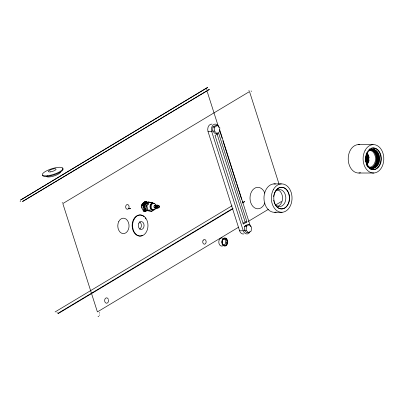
<?xml version="1.0" encoding="UTF-8"?>
<svg xmlns="http://www.w3.org/2000/svg" width="404" height="404" viewBox="0 0 404 404"><rect width="100%" height="100%" fill="white"/><g stroke="black" fill="none" stroke-linecap="round" stroke-linejoin="round"><path stroke-width="0.61" d="M20.2 201.707L20.23 201.131M206.893 89.713L206.919 89.133M212.615 131.058L212.938 127.053L215.635 125.437L217.473 125.437L219.842 127.826L219.513 131.83L216.822 133.446L214.984 133.451L212.615 131.058L214.453 131.058L216.822 133.446M214.453 131.058L214.782 127.048L217.473 125.437M244.274 230.27L244.597 226.265L247.288 224.649L249.132 224.649L251.495 227.038L251.172 231.048L248.48 232.664L246.642 232.664L244.274 230.27L246.112 230.27L248.48 232.664M246.112 230.27L246.435 226.265L249.132 224.649M143.799 203.702A3.227 2.353 90 0 0 142.849 204.747A1.288 0.939 90 0 1 142.233 205.257L141.668 205.505L141.693 204.858L141.435 205.58M144.794 204.076L143.152 205.161L142.137 205.262L141.966 206.212A4.03 2.939 90 0 0 143.147 209.903L143.703 211.151A3.979 2.899 90 0 0 146.566 210.555M225.846 245.364L226.306 243.89L227.432 242.415L226.558 240.739L226.361 239.062L223.71 238.658C221.836 240.223 221.65 243.102 223.195 244.955L225.846 245.364L223.286 245.203M142.289 203.187L142.354 203.939L141.673 205.212L142.592 203.939L142.551 203.363L142.233 203.369A2.04 0.561 -17.7 0 0 145.112 202.874A6.974 1.909 -17.7 0 0 146.682 201.929A2.04 0.561 -17.7 0 0 145.46 201.434L144.385 202.207M144.632 202.202L144.44 201.894M99.278 315.393L99.44 314.908M152.656 210.186L151.975 211.277L147.47 210.716L145.996 206.096L148.177 202.035L152.682 202.596L153.01 203.419M149.026 202.035L146.849 206.096L148.324 210.716L151.975 211.277M144.819 209.661A3.227 2.353 90 0 1 143.784 204.742L144.541 204.742L144.844 204.136L143.814 204.076A1.025 0.364 -23.8 0 1 144.061 203.702M207.404 87.688L20.488 200.106L207.691 87.33M147.707 210.459L144.814 210.408L143.44 206.116L144.435 204.267A4.03 2.939 90 0 1 147.127 202.651L148.238 202.818M145.278 210.368A0.934 0.682 90 0 0 146.112 210.343L145.687 210.434L144.324 206.116L145.319 204.262A4.03 2.939 90 0 1 148.01 202.651M224.346 245.364L225.927 242.42L224.856 239.067L223.266 238.82M144.132 204.273L144.612 204.136L143.784 204.742L144.844 204.136M144.541 204.742L144.879 204.262M142.839 209.974L143.369 210.484L143.183 210.257L143.789 210.136A1.288 0.939 90 0 1 144.233 209.868M128.422 208.752L128.74 208.318A2.353 1.717 90 0 0 127.745 204.591A2.353 1.717 90 0 0 125.705 207.404A2.353 1.717 90 0 0 128.422 208.752L130.265 208.752L130.578 208.318L128.74 208.318M143.748 202.732L144.162 202.682L143.874 202.692M145.799 201.742L145.627 201.854M145.768 201.591L145.576 201.859M142.324 203.384L142.344 203.363A2.04 0.561 -17.7 0 0 143.046 203.788A2.04 0.561 -17.7 0 0 145.213 203.187A6.974 1.909 -17.7 0 0 146.475 202.46A2.04 0.561 -17.7 0 0 146.44 201.641M144.465 202.454L144.102 202.692M143.814 202.995L144.778 202.227M144.42 202.495L145.516 201.697L144.657 202.283M98.763 316.175L98.036 316.67M143.092 203.187L143.415 202.934L143.142 203.182M144.657 204.136L143.784 204.742L144.733 204.136M153.944 209.701L154.419 209.373M143.728 203.015L144.728 202.414C143.339 203.232 146.036 201.636 144.344 202.626M55.101 311.939L232.053 205.782M233.123 208.257L57.797 313.433L58.035 313.676L232.82 208.823M242.865 202.414L244.491 201.439L244.723 201.682L242.562 202.98M243.051 223.185L245.122 221.942L246.96 221.937L218.67 133.295L215.044 135.466L243.334 224.114L246.96 221.937M238.638 227.184L97.404 311.913L62.827 203.566L249.515 91.572L278.937 183.754M248.379 221.341L268.402 209.333M275.977 204.788L281.391 201.54M144.975 202.278L144.677 202.454L144.672 202.177M143.622 210.373L144.683 209.964M153.217 210.1L152.389 210.327A3.697 2.697 90 0 1 150.182 205.308A3.697 2.697 90 0 1 154.288 203.677M144.496 202.071L144.551 202.05A2.04 0.561 -17.7 0 1 145.051 201.879M153.278 209.989L153.838 209.767M147.697 210.322L147.273 210.338L147.677 210.459M212.938 127.053L214.782 127.048M243.763 233.941A5.373 3.919 90 0 1 239.587 230.78L208.04 131.598L211.716 131.598L243.264 230.775A5.373 3.919 90 0 0 250.01 231.81M358.166 144.622L373.049 144.612M358.969 173.018L373.846 173.008M273.927 183.896L281.285 183.891M152.682 202.596L149.879 202.313M145.996 206.096L146.849 206.096M143.44 206.116L144.324 206.116M144.814 210.408L147.359 210.661M147.47 210.716L148.324 210.716M143.536 211.05L143.935 211.151A3.979 2.899 90 0 0 146.803 210.555M274.725 212.292L282.083 212.292M244.597 226.265L246.435 226.265M239.587 230.78L243.264 230.775M224.856 239.067L226.361 239.062M225.927 242.42L227.432 242.415M148.177 202.035L149.061 202.187M143.147 209.903L143.768 210.373M248.879 90.339L249.076 90.627M62.186 202.338L62.383 202.626M242.324 201.217L242.673 201.823M57.055 312.257L57.206 312.575M251.121 90.925L251.359 91.572M207.212 91.597L218.483 126.912M220.013 131.704L222.114 138.284M222.877 140.683L236.249 182.583M236.633 183.78L241.602 199.344M217.024 133.891L245.122 221.942M143.395 209.883L143.768 211.05M219.66 129.694L250.445 226.467M141.451 208.257L141.228 206.217M99.414 312.555L99.525 313.186M264.832 202.924A10.751 7.838 90 0 1 252.924 206.434A10.751 7.838 90 0 1 252.889 189.728A10.751 7.838 90 0 1 264.812 193.162M108.479 299.758A2.687 1.959 90 0 1 106.318 303.187A2.687 1.959 90 0 1 104.964 299.046A2.687 1.959 90 0 1 108.272 299.122M274.109 194.213A10.837 7.903 90 0 1 285.744 188.961A10.837 7.903 90 0 1 287.153 205.651A10.837 7.903 90 0 1 274.952 204.177M274.71 203.661A10.837 7.903 90 0 1 274.119 202.01M273.973 201.429A10.837 7.903 90 0 1 273.745 200.243M273.665 196.581A10.837 7.903 90 0 1 273.962 194.789M277.624 189.764A8.509 6.206 90 0 1 282.553 197.829A8.509 6.206 90 0 1 278.008 206.298M276.386 190.86A8.509 6.206 90 0 1 285.855 197.824A8.509 6.206 90 0 1 276.725 205.591M276.265 212.055A14.211 10.363 90 0 1 263.974 198.637A14.211 10.363 90 0 1 275.472 183.977M372.473 148A10.837 7.903 90 0 1 380.952 159.1A10.837 7.903 90 0 1 372.064 169.564M371.624 169.468A10.837 7.903 90 0 1 369.509 168.498M368.014 167.16A10.837 7.903 90 0 1 367.059 165.872M366.776 165.398A10.837 7.903 90 0 1 366.271 164.383M369.084 149.435A10.837 7.903 90 0 1 369.882 148.879M371.15 148.288A10.837 7.903 90 0 1 372.028 148.061M373.72 148.182A10.757 7.843 90 0 1 374.589 148.435M369.887 149.929A9.459 6.898 90 0 1 379.154 158.701A9.459 6.898 90 0 1 370.044 167.771M369.65 167.564A9.459 6.898 90 0 1 367.837 166.069M370.594 149.531A9.413 6.863 90 0 1 378.593 158.701A9.413 6.863 90 0 1 370.761 168.13M370.907 149.455A9.368 6.828 90 0 1 378.023 158.413A9.368 6.828 90 0 1 371.493 168.17M370.377 149.5A9.322 6.797 90 0 1 377.457 158.413A9.322 6.797 90 0 1 370.963 168.125M371.094 149.632A9.277 6.762 90 0 1 376.897 159.272A9.277 6.762 90 0 1 370.433 168.079M370.564 149.677A9.226 6.727 90 0 1 376.336 158.418A9.226 6.727 90 0 1 371.13 167.806M369.443 150.303A8.509 6.206 90 0 1 375.548 158.545A8.509 6.206 90 0 1 369.837 167.296M365.979 156.676A9.504 6.929 90 0 1 365.792 161.873M366.231 155.57A9.459 6.898 90 0 1 366.292 161.858M366.186 154.015A9.413 6.863 90 0 1 366.271 163.428M366.686 154.04A9.368 6.828 90 0 1 366.771 163.403M366.963 153.576A9.322 6.797 90 0 1 366.817 164.347M367.463 153.601A9.277 6.762 90 0 1 367.322 164.317M368.958 156.737A9.226 6.727 90 0 1 369.094 157.858M369.064 160.125A9.226 6.727 90 0 1 368.897 161.236M367.019 152.752A8.509 6.206 90 0 1 367.292 164.494M360.504 172.781A14.211 10.363 90 0 1 348.218 159.363A14.211 10.363 90 0 1 359.717 144.698M62.721 168.448A10.751 2.944 -17.7 0 1 54.293 174.796A10.751 2.944 -17.7 0 1 42.546 175.23M60.479 172.023A7.393 2.025 -17.7 0 1 54.121 175.927A7.393 2.025 -17.7 0 1 46.536 176.528M222.973 245.763A4.096 2.985 90 0 1 218.791 242.092A4.096 2.985 90 0 1 222.862 238.198M142.455 235.441A10.554 7.696 90 0 1 132.138 225.72A10.554 7.696 90 0 1 142.163 215.458M142.637 215.686A10.554 7.696 90 0 1 143.986 216.625M145.167 217.907A10.554 7.696 90 0 1 145.844 218.928M139.531 221.831A3.959 2.889 90 0 1 141.365 225.437A3.959 2.889 90 0 1 139.638 229.144M150.091 210.085A3.454 2.52 90 0 1 149.455 209.868M148.344 204.606A3.454 2.52 90 0 1 148.798 203.959M145.561 201.753A2.04 0.561 -17.7 0 1 146.031 201.667M147.384 210.327A3.697 2.697 90 0 1 145.006 206.247A3.697 2.697 90 0 1 147.98 202.985M155.924 207.878A3.358 2.449 90 0 1 152.192 209.358A3.358 2.449 90 0 1 152.116 204.03A3.358 2.449 90 0 1 155.888 205.308M153.278 209.974A3.358 2.449 90 0 1 150.46 206.722A3.358 2.449 90 0 1 153.182 203.313M155.843 207.903A1.606 1.172 90 0 1 154.267 207.757A1.606 1.172 90 0 1 154.237 205.591A1.606 1.172 90 0 1 155.808 205.363M155.495 207.833A1.288 0.939 90 0 1 154.772 207.853M154.555 207.691A1.288 0.939 90 0 1 154.379 207.459M154.358 205.888A1.288 0.939 90 0 1 154.53 205.646M154.737 205.469A1.288 0.939 90 0 1 155.459 205.449M156.949 207.903A1.606 1.172 90 0 1 155.373 207.757A1.606 1.172 90 0 1 155.343 205.591A1.606 1.172 90 0 1 156.914 205.363M156.595 207.833A1.288 0.939 90 0 1 155.878 207.853M155.661 207.691A1.288 0.939 90 0 1 155.484 207.459M155.358 207.171A1.288 0.939 90 0 1 155.343 206.181M155.459 205.888A1.288 0.939 90 0 1 156.56 205.449M158.055 207.903A1.606 1.172 90 0 1 156.474 207.757A1.606 1.172 90 0 1 156.444 205.591A1.606 1.172 90 0 1 158.014 205.358M157.701 207.833A1.288 0.939 90 0 1 156.383 206.676A1.288 0.939 90 0 1 157.666 205.449M158.252 206.459A1.288 0.939 90 0 1 158.257 206.792M208.04 131.598A5.373 3.919 90 0 1 212.065 124.104M211.716 131.598A5.373 3.919 90 0 1 213.736 124.518A5.373 3.919 90 0 1 218.897 127.29M245.516 225.836A2.687 1.959 90 0 1 246.445 225.281M22.599 201.46L209.292 89.461L22.599 201.46M118.751 221.569A7.727 5.636 90 0 0 123.028 233.603A7.727 5.636 90 0 0 128.487 222.513A7.727 5.636 90 0 0 118.751 221.569M203.111 240.34A2.353 1.717 90 0 0 204.151 244.157A2.353 1.717 90 0 0 206.04 241.016A2.353 1.717 90 0 0 203.111 240.34M274.887 192.556A10.837 7.903 90 0 0 281.588 208.929A10.837 7.903 90 0 0 288.572 192.789A10.837 7.903 90 0 0 274.887 192.556M273.341 189.663A14.211 10.363 90 0 0 280.538 212.211A14.211 10.363 90 0 0 291.173 192.4A14.211 10.363 90 0 0 273.341 189.663M366.65 153.278A10.837 7.903 90 0 0 373.352 169.65A10.837 7.903 90 0 0 380.336 153.51A10.837 7.903 90 0 0 366.65 153.278M367.337 152.939A9.504 6.929 90 0 0 371.806 168.221A9.504 6.929 90 0 0 379.22 155.272A9.504 6.929 90 0 0 367.337 152.939M365.105 150.384A14.211 10.363 90 0 0 372.301 172.932A14.211 10.363 90 0 0 382.936 153.116A14.211 10.363 90 0 0 365.105 150.384M47.596 175.725A10.751 2.944 -17.7 0 0 62.908 168.513A10.751 2.944 -17.7 0 0 47.379 170.453A10.751 2.944 -17.7 0 0 47.596 175.725M50.349 171.892A4.03 1.106 -17.7 0 0 56.09 169.19A4.03 1.106 -17.7 0 0 50.268 169.917A4.03 1.106 -17.7 0 0 50.349 171.892M222.629 239.84A3.661 2.666 90 0 0 224.483 245.647A3.661 2.666 90 0 0 227.225 240.542A3.661 2.666 90 0 0 222.629 239.84M222.372 239.582A4.096 2.985 90 0 0 224.447 246.081A4.096 2.985 90 0 0 227.513 240.37A4.096 2.985 90 0 0 222.372 239.582M134.088 219.256A10.554 7.696 90 0 0 139.436 236.007A10.554 7.696 90 0 0 147.334 221.286A10.554 7.696 90 0 0 134.088 219.256M138.865 223.165A3.959 2.889 90 0 0 140.87 229.447A3.959 2.889 90 0 0 143.834 223.927A3.959 2.889 90 0 0 138.865 223.165M157.838 206.055A1.005 0.732 90 0 0 158.343 207.651A1.005 0.732 90 0 0 159.095 206.247A1.005 0.732 90 0 0 157.838 206.055M157.671 205.883A1.288 0.939 90 0 0 158.323 207.934A1.288 0.939 90 0 0 159.287 206.136A1.288 0.939 90 0 0 157.671 205.883"/></g></svg>
